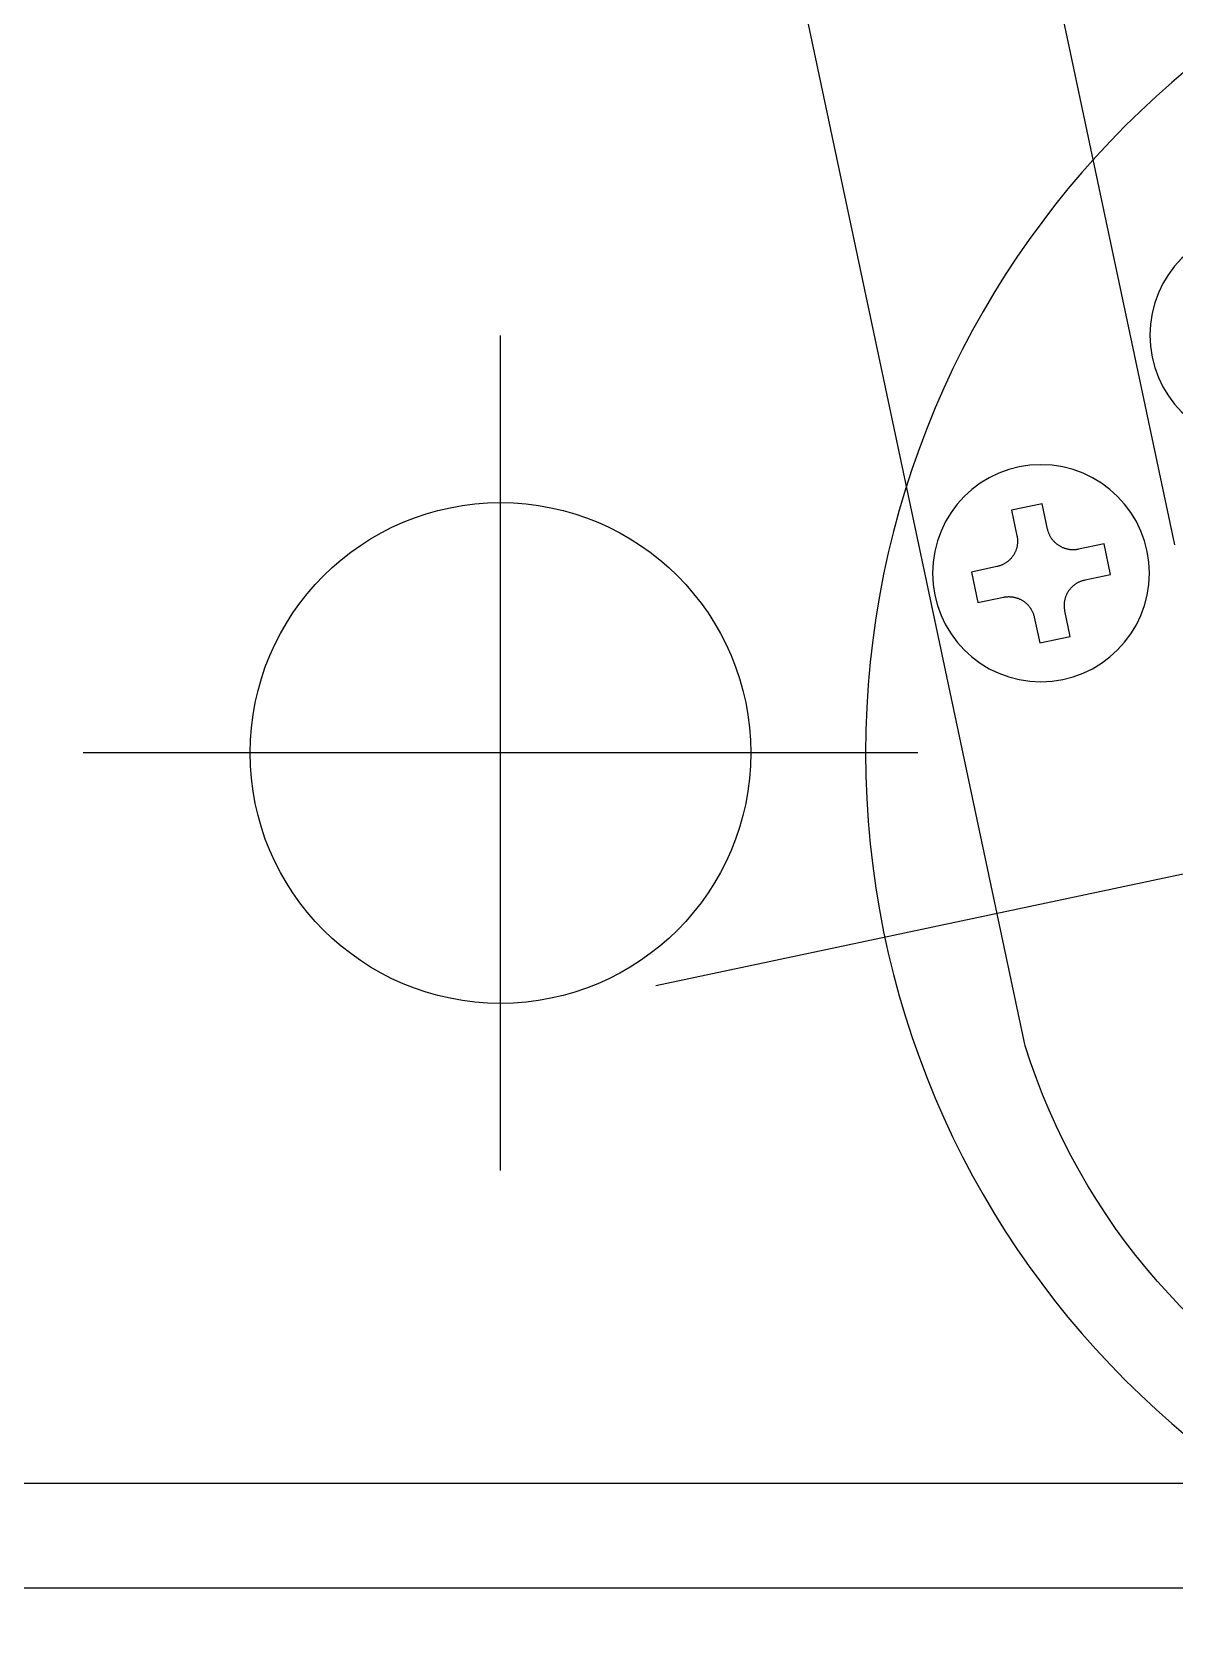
# Model space of a CAD drawing. Extents: x -668440 to 1010955, y -1678500 to 210463.
# Drawn here: x -629484 to -628936, y -729788 to -729017 of the extents above; entities that cross this region are included whole.
import ezdxf

# ---------------------------------------------------------------- set-up
doc = ezdxf.new("R2010")
doc.units = 0
doc.header["$MEASUREMENT"] = 0
doc.layers.get('0').update_dxf_attribs({"color": 3, "linetype": 'CONTINUOUS'})
for name, color, linetype in [('Sボルト', 2, 'CONTINUOUS'), ('S大梁', 4, 'CONTINUOUS'), ('S金物', 6, 'CONTINUOUS'), ('注記', 3, 'CONTINUOUS')]:
    doc.layers.add(name, color=color, linetype=linetype)

# ---------------------------------------------------------------- blocks, each defined once
blk = doc.blocks.new('b00')
blk.add_line((-20950, 34650), (-21300, 34650))
blk = doc.blocks.new('tc02')
at = {"layer": '注記', "color": 4, "linetype": 'Continuous'}
for p, q in [((-18639.46, 32787.617), (-18639.46, 32677.617)), ((-18634.772, 32768.867), (-18633.272, 32768.867)), ((-18634.772, 32767.617), (-18634.772, 32768.867)), ((-18633.272, 32768.867), (-18633.272, 32767.617)), ((-18634.772, 32767.586), (-18634.772, 32767.617)), ((-18633.272, 32767.617), (-18633.271, 32767.586)), ((-18635.055, 32766.824), (-18635.036, 32766.848)), ((-18635.036, 32766.848), (-18635.018, 32766.872)), ((-18635.018, 32766.872), (-18635, 32766.897)), ((-18635, 32766.897), (-18634.982, 32766.922)), ((-18634.982, 32766.922), (-18634.965, 32766.948)), ((-18634.965, 32766.948), (-18634.949, 32766.974)), ((-18634.949, 32766.974), (-18634.934, 32767.001)), ((-18634.934, 32767.001), (-18634.919, 32767.028)), ((-18634.919, 32767.028), (-18634.905, 32767.055)), ((-18634.905, 32767.055), (-18634.892, 32767.082)), ((-18634.892, 32767.082), (-18634.879, 32767.11)), ((-18634.879, 32767.11), (-18634.867, 32767.138)), ((-18634.867, 32767.138), (-18634.855, 32767.167)), ((-18634.855, 32767.167), (-18634.845, 32767.196)), ((-18634.845, 32767.196), (-18634.835, 32767.225)), ((-18634.835, 32767.225), (-18634.825, 32767.254)), ((-18634.825, 32767.254), (-18634.817, 32767.283)), ((-18634.817, 32767.283), (-18634.809, 32767.313)), ((-18634.809, 32767.313), (-18634.802, 32767.343)), ((-18634.802, 32767.343), (-18634.796, 32767.373)), ((-18634.796, 32767.373), (-18634.79, 32767.403)), ((-18634.79, 32767.403), (-18634.785, 32767.434)), ((-18634.785, 32767.434), (-18634.781, 32767.464)), ((-18634.781, 32767.464), (-18634.778, 32767.494)), ((-18634.778, 32767.494), (-18634.775, 32767.525)), ((-18634.775, 32767.525), (-18634.773, 32767.556)), ((-18634.773, 32767.556), (-18634.772, 32767.586)), ((-18633.271, 32767.586), (-18633.27, 32767.556)), ((-18633.27, 32767.556), (-18633.268, 32767.525)), ((-18633.268, 32767.525), (-18633.266, 32767.494)), ((-18633.266, 32767.494), (-18633.262, 32767.464)), ((-18633.262, 32767.464), (-18633.258, 32767.434)), ((-18633.258, 32767.434), (-18633.253, 32767.403)), ((-18633.253, 32767.403), (-18633.248, 32767.373)), ((-18633.248, 32767.373), (-18633.241, 32767.343)), ((-18633.241, 32767.343), (-18633.234, 32767.313)), ((-18633.234, 32767.313), (-18633.226, 32767.283)), ((-18633.226, 32767.283), (-18633.218, 32767.254)), ((-18633.218, 32767.254), (-18633.209, 32767.225)), ((-18633.209, 32767.225), (-18633.199, 32767.196)), ((-18633.199, 32767.196), (-18633.188, 32767.167)), ((-18633.188, 32767.167), (-18633.177, 32767.138)), ((-18633.177, 32767.138), (-18633.165, 32767.11)), ((-18633.165, 32767.11), (-18633.152, 32767.082)), ((-18633.152, 32767.082), (-18633.138, 32767.055)), ((-18633.138, 32767.055), (-18633.124, 32767.028)), ((-18633.124, 32767.028), (-18633.109, 32767.001)), ((-18633.109, 32767.001), (-18633.094, 32766.974)), ((-18633.094, 32766.974), (-18633.078, 32766.948)), ((-18633.078, 32766.948), (-18633.061, 32766.922)), ((-18633.061, 32766.922), (-18633.044, 32766.897)), ((-18633.044, 32766.897), (-18633.026, 32766.872)), ((-18633.026, 32766.872), (-18633.007, 32766.848)), ((-18633.007, 32766.848), (-18632.988, 32766.824)), ((-18637.272, 32764.867), (-18637.272, 32766.367)), ((-18637.272, 32766.367), (-18636.022, 32766.367)), ((-18636.022, 32766.367), (-18635.991, 32766.367)), ((-18635.991, 32766.367), (-18635.96, 32766.368)), ((-18635.96, 32766.368), (-18635.93, 32766.37)), ((-18635.93, 32766.37), (-18635.899, 32766.373)), ((-18635.899, 32766.373), (-18635.869, 32766.376)), ((-18635.869, 32766.376), (-18635.838, 32766.38)), ((-18635.838, 32766.38), (-18635.808, 32766.385)), ((-18635.808, 32766.385), (-18635.778, 32766.391)), ((-18635.778, 32766.391), (-18635.748, 32766.397)), ((-18635.748, 32766.397), (-18635.718, 32766.404)), ((-18635.718, 32766.404), (-18635.688, 32766.412)), ((-18635.688, 32766.412), (-18635.659, 32766.421)), ((-18635.659, 32766.421), (-18635.629, 32766.43)), ((-18635.629, 32766.43), (-18635.601, 32766.44)), ((-18635.601, 32766.44), (-18635.572, 32766.45)), ((-18635.572, 32766.45), (-18635.543, 32766.462)), ((-18635.543, 32766.462), (-18635.515, 32766.474)), ((-18635.515, 32766.474), (-18635.487, 32766.487)), ((-18635.487, 32766.487), (-18635.46, 32766.5)), ((-18635.46, 32766.5), (-18635.432, 32766.514)), ((-18635.432, 32766.514), (-18635.405, 32766.529)), ((-18635.405, 32766.529), (-18635.379, 32766.544)), ((-18635.379, 32766.544), (-18635.353, 32766.561)), ((-18635.353, 32766.561), (-18635.327, 32766.577)), ((-18635.327, 32766.577), (-18635.302, 32766.595)), ((-18635.302, 32766.595), (-18635.277, 32766.613)), ((-18635.277, 32766.613), (-18635.252, 32766.631)), ((-18635.252, 32766.631), (-18635.229, 32766.65)), ((-18635.229, 32766.65), (-18635.205, 32766.67)), ((-18635.205, 32766.67), (-18635.182, 32766.69)), ((-18635.182, 32766.69), (-18635.16, 32766.711)), ((-18635.16, 32766.711), (-18635.138, 32766.733)), ((-18635.138, 32766.733), (-18635.116, 32766.755)), ((-18635.116, 32766.755), (-18635.095, 32766.777)), ((-18635.095, 32766.777), (-18635.075, 32766.8)), ((-18635.075, 32766.8), (-18635.055, 32766.824)), ((-18632.988, 32766.824), (-18632.968, 32766.8)), ((-18632.968, 32766.8), (-18632.948, 32766.777)), ((-18632.948, 32766.777), (-18632.927, 32766.755)), ((-18632.927, 32766.755), (-18632.906, 32766.733)), ((-18632.906, 32766.733), (-18632.884, 32766.711)), ((-18632.884, 32766.711), (-18632.861, 32766.69)), ((-18632.861, 32766.69), (-18632.838, 32766.67)), ((-18632.838, 32766.67), (-18632.815, 32766.65)), ((-18632.815, 32766.65), (-18632.791, 32766.631)), ((-18632.791, 32766.631), (-18632.766, 32766.613)), ((-18632.766, 32766.613), (-18632.742, 32766.595)), ((-18632.742, 32766.595), (-18632.716, 32766.577)), ((-18632.716, 32766.577), (-18632.69, 32766.561)), ((-18632.69, 32766.561), (-18632.664, 32766.544)), ((-18632.664, 32766.544), (-18632.638, 32766.529)), ((-18632.638, 32766.529), (-18632.611, 32766.514)), ((-18632.611, 32766.514), (-18632.584, 32766.5)), ((-18632.584, 32766.5), (-18632.556, 32766.487)), ((-18632.556, 32766.487), (-18632.528, 32766.474)), ((-18632.528, 32766.474), (-18632.5, 32766.462)), ((-18632.5, 32766.462), (-18632.472, 32766.45)), ((-18632.472, 32766.45), (-18632.443, 32766.44)), ((-18632.443, 32766.44), (-18632.414, 32766.43)), ((-18632.414, 32766.43), (-18632.385, 32766.421)), ((-18632.385, 32766.421), (-18632.355, 32766.412)), ((-18632.355, 32766.412), (-18632.325, 32766.404)), ((-18632.325, 32766.404), (-18632.296, 32766.397)), ((-18632.296, 32766.397), (-18632.266, 32766.391)), ((-18632.266, 32766.391), (-18632.235, 32766.385)), ((-18632.235, 32766.385), (-18632.205, 32766.38)), ((-18632.205, 32766.38), (-18632.175, 32766.376)), ((-18632.175, 32766.376), (-18632.144, 32766.373)), ((-18632.144, 32766.373), (-18632.114, 32766.37)), ((-18632.114, 32766.37), (-18632.083, 32766.368)), ((-18632.083, 32766.368), (-18632.052, 32766.367)), ((-18632.052, 32766.367), (-18632.022, 32766.367)), ((-18632.022, 32766.367), (-18630.772, 32766.367)), ((-18630.772, 32766.367), (-18630.772, 32764.867)), ((-18627.46, 32765.617), (-18627.46, 32675.617)), ((-18636.022, 32764.867), (-18637.272, 32764.867)), ((-18635.991, 32764.866), (-18636.022, 32764.867)), ((-18635.96, 32764.865), (-18635.991, 32764.866)), ((-18635.93, 32764.863), (-18635.96, 32764.865)), ((-18635.899, 32764.861), (-18635.93, 32764.863)), ((-18635.869, 32764.857), (-18635.899, 32764.861)), ((-18635.838, 32764.853), (-18635.869, 32764.857)), ((-18635.808, 32764.848), (-18635.838, 32764.853)), ((-18635.778, 32764.843), (-18635.808, 32764.848)), ((-18635.748, 32764.836), (-18635.778, 32764.843)), ((-18635.718, 32764.829), (-18635.748, 32764.836)), ((-18635.688, 32764.821), (-18635.718, 32764.829)), ((-18635.659, 32764.813), (-18635.688, 32764.821)), ((-18635.629, 32764.804), (-18635.659, 32764.813)), ((-18635.601, 32764.794), (-18635.629, 32764.804)), ((-18635.572, 32764.783), (-18635.601, 32764.794)), ((-18635.543, 32764.771), (-18635.572, 32764.783)), ((-18635.515, 32764.759), (-18635.543, 32764.771)), ((-18635.487, 32764.747), (-18635.515, 32764.759)), ((-18635.46, 32764.733), (-18635.487, 32764.747)), ((-18635.432, 32764.719), (-18635.46, 32764.733)), ((-18635.405, 32764.704), (-18635.432, 32764.719)), ((-18635.379, 32764.689), (-18635.405, 32764.704)), ((-18635.353, 32764.673), (-18635.379, 32764.689)), ((-18635.327, 32764.656), (-18635.353, 32764.673)), ((-18635.302, 32764.639), (-18635.327, 32764.656)), ((-18635.277, 32764.621), (-18635.302, 32764.639)), ((-18635.252, 32764.602), (-18635.277, 32764.621)), ((-18635.229, 32764.583), (-18635.252, 32764.602)), ((-18635.205, 32764.563), (-18635.229, 32764.583)), ((-18635.182, 32764.543), (-18635.205, 32764.563)), ((-18635.16, 32764.522), (-18635.182, 32764.543)), ((-18635.138, 32764.5), (-18635.16, 32764.522)), ((-18632.884, 32764.522), (-18632.906, 32764.5)), ((-18632.861, 32764.543), (-18632.884, 32764.522)), ((-18632.838, 32764.563), (-18632.861, 32764.543)), ((-18632.815, 32764.583), (-18632.838, 32764.563)), ((-18632.791, 32764.602), (-18632.815, 32764.583)), ((-18632.766, 32764.621), (-18632.791, 32764.602)), ((-18632.742, 32764.639), (-18632.766, 32764.621)), ((-18632.716, 32764.656), (-18632.742, 32764.639)), ((-18632.69, 32764.673), (-18632.716, 32764.656)), ((-18632.664, 32764.689), (-18632.69, 32764.673)), ((-18632.638, 32764.704), (-18632.664, 32764.689)), ((-18632.611, 32764.719), (-18632.638, 32764.704)), ((-18632.584, 32764.733), (-18632.611, 32764.719)), ((-18632.556, 32764.747), (-18632.584, 32764.733)), ((-18632.528, 32764.759), (-18632.556, 32764.747)), ((-18632.5, 32764.771), (-18632.528, 32764.759)), ((-18632.472, 32764.783), (-18632.5, 32764.771)), ((-18632.443, 32764.794), (-18632.472, 32764.783)), ((-18632.414, 32764.804), (-18632.443, 32764.794)), ((-18632.385, 32764.813), (-18632.414, 32764.804)), ((-18632.355, 32764.821), (-18632.385, 32764.813)), ((-18632.326, 32764.829), (-18632.355, 32764.821)), ((-18632.296, 32764.836), (-18632.326, 32764.829)), ((-18632.266, 32764.843), (-18632.296, 32764.836)), ((-18632.235, 32764.848), (-18632.266, 32764.843)), ((-18632.205, 32764.853), (-18632.235, 32764.848)), ((-18632.175, 32764.857), (-18632.205, 32764.853)), ((-18632.144, 32764.861), (-18632.175, 32764.857)), ((-18632.114, 32764.863), (-18632.144, 32764.861)), ((-18632.083, 32764.865), (-18632.114, 32764.863)), ((-18632.052, 32764.866), (-18632.083, 32764.865)), ((-18632.022, 32764.867), (-18632.052, 32764.866)), ((-18630.772, 32764.867), (-18632.022, 32764.867)), ((-18635.116, 32764.478), (-18635.138, 32764.5)), ((-18635.095, 32764.456), (-18635.116, 32764.478)), ((-18635.075, 32764.433), (-18635.095, 32764.456)), ((-18635.055, 32764.409), (-18635.075, 32764.433)), ((-18635.036, 32764.386), (-18635.055, 32764.409)), ((-18635.018, 32764.361), (-18635.036, 32764.386)), ((-18635, 32764.336), (-18635.018, 32764.361)), ((-18634.982, 32764.311), (-18635, 32764.336)), ((-18634.965, 32764.285), (-18634.982, 32764.311)), ((-18634.949, 32764.259), (-18634.965, 32764.285)), ((-18634.934, 32764.233), (-18634.949, 32764.259)), ((-18634.919, 32764.206), (-18634.934, 32764.233)), ((-18634.905, 32764.178), (-18634.919, 32764.206)), ((-18634.892, 32764.151), (-18634.905, 32764.178)), ((-18634.879, 32764.123), (-18634.892, 32764.151)), ((-18634.867, 32764.095), (-18634.879, 32764.123)), ((-18634.855, 32764.066), (-18634.867, 32764.095)), ((-18634.845, 32764.038), (-18634.855, 32764.066)), ((-18634.835, 32764.008), (-18634.845, 32764.038)), ((-18634.825, 32763.979), (-18634.835, 32764.008)), ((-18634.817, 32763.95), (-18634.825, 32763.979)), ((-18634.809, 32763.92), (-18634.817, 32763.95)), ((-18634.802, 32763.89), (-18634.809, 32763.92)), ((-18634.796, 32763.86), (-18634.802, 32763.89)), ((-18634.79, 32763.83), (-18634.796, 32763.86)), ((-18634.785, 32763.8), (-18634.79, 32763.83)), ((-18634.781, 32763.769), (-18634.785, 32763.8)), ((-18634.778, 32763.739), (-18634.781, 32763.769)), ((-18633.262, 32763.769), (-18633.266, 32763.739)), ((-18633.258, 32763.8), (-18633.262, 32763.769)), ((-18633.253, 32763.83), (-18633.258, 32763.8)), ((-18633.248, 32763.86), (-18633.253, 32763.83)), ((-18633.241, 32763.89), (-18633.248, 32763.86)), ((-18633.234, 32763.92), (-18633.241, 32763.89)), ((-18633.226, 32763.95), (-18633.234, 32763.92)), ((-18633.218, 32763.979), (-18633.226, 32763.95)), ((-18633.209, 32764.008), (-18633.218, 32763.979)), ((-18633.199, 32764.038), (-18633.209, 32764.008)), ((-18633.188, 32764.066), (-18633.199, 32764.038)), ((-18633.177, 32764.095), (-18633.188, 32764.066)), ((-18633.165, 32764.123), (-18633.177, 32764.095)), ((-18633.152, 32764.151), (-18633.165, 32764.123)), ((-18633.138, 32764.178), (-18633.152, 32764.151)), ((-18633.124, 32764.206), (-18633.138, 32764.178)), ((-18633.109, 32764.233), (-18633.124, 32764.206)), ((-18633.094, 32764.259), (-18633.109, 32764.233)), ((-18633.078, 32764.285), (-18633.094, 32764.259)), ((-18633.061, 32764.311), (-18633.078, 32764.285)), ((-18633.044, 32764.336), (-18633.061, 32764.311)), ((-18633.026, 32764.361), (-18633.044, 32764.336)), ((-18633.007, 32764.386), (-18633.026, 32764.361)), ((-18632.988, 32764.409), (-18633.007, 32764.386)), ((-18632.968, 32764.433), (-18632.988, 32764.409)), ((-18632.948, 32764.456), (-18632.968, 32764.433)), ((-18632.927, 32764.478), (-18632.948, 32764.456)), ((-18632.906, 32764.5), (-18632.927, 32764.478)), ((-18634.775, 32763.708), (-18634.778, 32763.739)), ((-18634.773, 32763.678), (-18634.775, 32763.708)), ((-18634.772, 32763.647), (-18634.773, 32763.678)), ((-18634.772, 32763.617), (-18634.772, 32763.647)), ((-18634.772, 32762.367), (-18634.772, 32763.617)), ((-18633.271, 32763.647), (-18633.272, 32763.617)), ((-18633.272, 32763.617), (-18633.272, 32762.367)), ((-18633.27, 32763.678), (-18633.271, 32763.647)), ((-18633.268, 32763.708), (-18633.27, 32763.678)), ((-18633.266, 32763.739), (-18633.268, 32763.708)), ((-18633.272, 32762.367), (-18634.772, 32762.367))]:
    blk.add_line(p, q, dxfattribs=at)
at = {"layer": '注記', "color": 4}
blk.add_line((-18656.19, 32781.117), (-18548.73, 32781.117), dxfattribs=at)
blk.add_circle((-18602.46, 32781.117), 42.5, dxfattribs=at)
at = {"layer": '注記', "color": 4, "linetype": 'Continuous'}
for centre in [(-18634.022, 32765.617), (-18621.46, 32756.617)]:
    blk.add_circle(centre, 5.2, dxfattribs=at)
blk.add_arc((-18608.086, 32784.604), 31.518, 79.71785, 174.51585, dxfattribs=at)
blk = doc.blocks.new('剛接合部C1Y')
at = {"layer": 'Sボルト'}
for p, q in [((-229995.77238, -377581, -20), (-229995.77238, -377541, -20)), ((-229975.77238, -377561, -20), (-230015.77238, -377561, -20)), ((-229995.77238, -377561, 20), (-229995.77238, -377561, -60))]:
    blk.add_line(p, q, dxfattribs=at)
at = {"layer": 'S金物'}
blk.add_line((-230095.77238, -377601), (-229895.77238, -377601), dxfattribs=at)
blk.add_circle((-229995.77238, -377561), 12, dxfattribs=at)
at = {"xscale": -1, "rotation": 191.9761324442034}
blk.add_blockref('tc02', (-218540.43047, -341633.3042, 500), dxfattribs=at)
at = {"layer": 'S大梁'}
blk.add_blockref('b00', (-208742.77238, -412246), dxfattribs=at)

msp = doc.modelspace()

# ---------------------------------------------------------------- block references
at = {"xscale": 10, "yscale": 10, "zscale": 10}
msp.add_blockref('剛接合部C1Y', (1670698.6842, 3046247.35843, 5600), dxfattribs=at)

doc.saveas('drawing.dxf')
